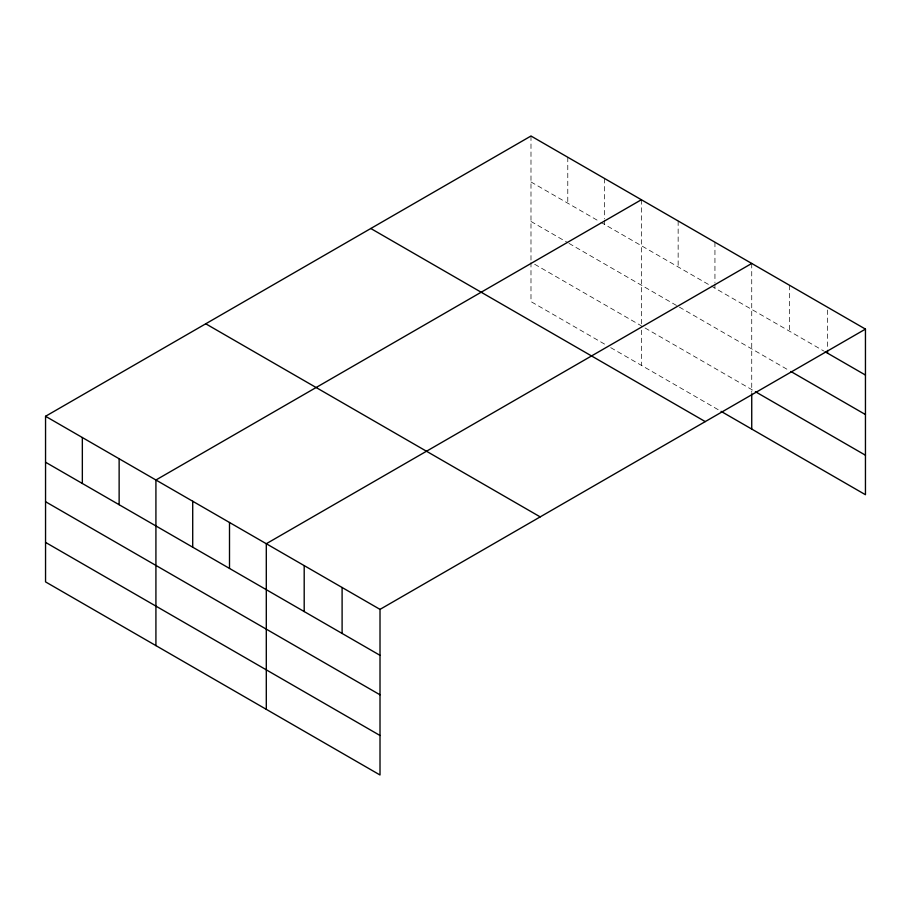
<?xml version="1.0" encoding="UTF-8"?>
<svg xmlns="http://www.w3.org/2000/svg" width="911" height="911" viewBox="0 0 911 911"><rect width="100%" height="100%" fill="white"/><g stroke="black" fill="none" stroke-linecap="round" stroke-linejoin="round"><path stroke-width="0.68" stroke-dasharray="4.55 3.42" d="M530.988 181.961L599.666 221.612M600.896 222.318L710.033 285.337M711.263 286.043L823.874 351.054M530.988 221.453L567.781 242.69M569.011 243.396L678.148 306.415M679.378 307.121L789.643 370.777M534.666 264.258L641.367 325.853L641.367 365.345M645.045 327.983L754.183 390.99M604.574 344.096L530.988 301.621L530.988 262.129M610.7 347.638L719.849 410.656M827.541 310.013L827.541 348.993M789.643 285.348L789.643 331.285M751.734 263.461L751.734 392.402M714.941 242.224L714.941 282.592M714.941 283.993L714.941 288.161M678.148 220.986L678.148 266.923M641.367 199.737L641.367 324.453M604.574 178.499L604.574 218.879M604.574 220.268L604.574 224.448M567.781 157.261L567.781 203.199M530.988 136.012L530.988 260.728"/><path stroke-width="1.37" d="M865.45 329.11L530.988 136.012L45.55 416.281L45.55 581.89L380.012 774.988L380.012 609.379L865.45 329.11L865.45 494.719L721.079 411.362M641.367 199.737L155.918 480.006L155.918 645.603M751.734 263.461L266.297 543.73L266.297 709.327M825.104 351.76L865.45 375.059M790.862 371.483L865.45 414.551M755.401 391.696L865.45 455.227M370.8 228.502L705.251 421.599M205.749 323.792L540.2 516.89M45.55 416.281L380.012 609.379M45.55 462.23L380.012 655.328M45.55 501.71L380.012 694.808M45.55 542.398L380.012 735.496M827.541 350.393L827.541 353.172M751.734 393.803L751.734 429.058M342.103 587.493L342.103 633.441M304.194 565.617L304.194 611.554M229.504 522.493L229.504 568.43M192.711 501.244L192.711 547.192M119.136 458.768L119.136 504.705M82.343 437.519L82.343 483.468"/></g></svg>
